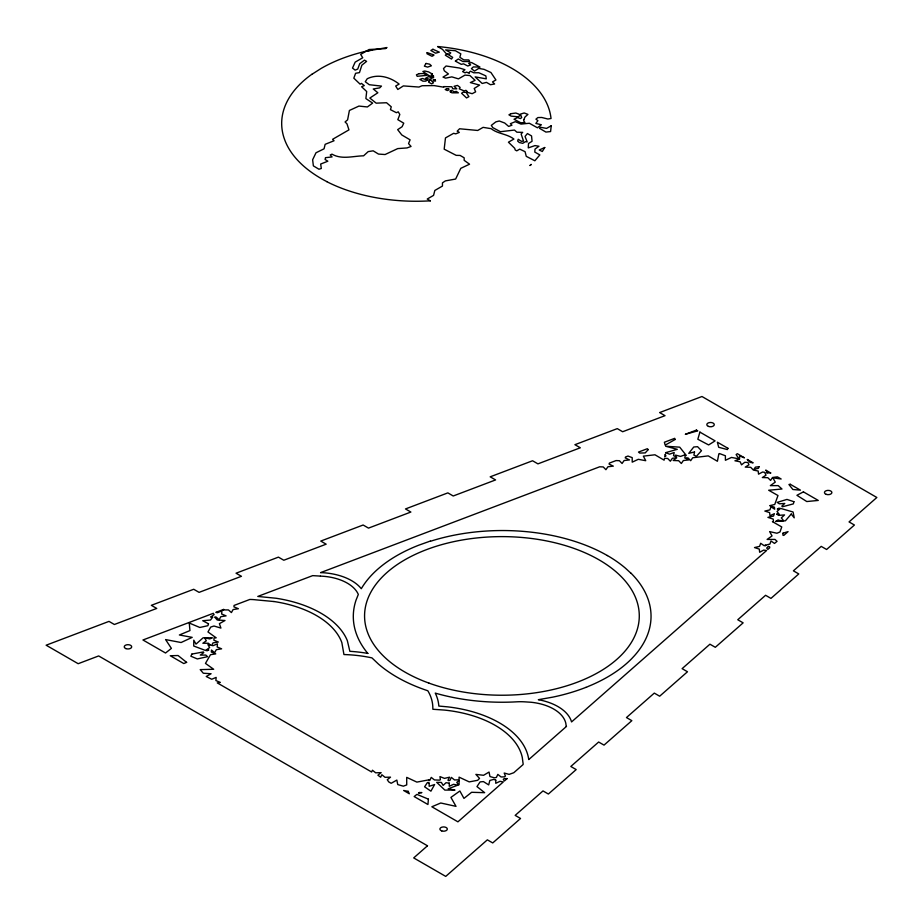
<?xml version="1.0" encoding="UTF-8"?>
<svg xmlns="http://www.w3.org/2000/svg" width="923" height="923" viewBox="0 0 923 923"><rect width="100%" height="100%" fill="white"/><g stroke="black" fill="none" stroke-linecap="round" stroke-linejoin="round"><path stroke-width="1.38" d="M529.998 165.54L531.244 164.386L530.16 165.39M450.712 91.539L450.17 91.931L452.005 92.831L458.362 92.831L456.285 91.365L454.278 91.873L451.543 90.292L450.136 91.112L450.782 91.492M311.928 74.313L321.181 68.406A134.446 77.624 0 0 1 366.073 51.227L371.992 49.98M586.059 687.323L586.497 687.139A5.284 3.057 0 0 0 588.17 686.447A148.072 85.493 0 0 0 631.782 658.572L634.482 655.665A148.961 86.001 0 0 0 631.09 573.264M585.955 687.37L585.736 687.45A148.661 85.827 0 0 1 552.75 697.142L538.34 699.692A48.504 28.002 0 0 1 571.556 721.936L766.575 550.535L763.679 550.108L759.652 552.266L759.294 549.104L754.506 547.558L759.606 546.381L760.667 543.278L764.175 545.712L765.825 545.597L764.832 545.274L769.92 544.097L770.993 540.993L774.501 543.428L777.062 541.316L774.951 539.424L767.117 539.424L772.043 535.917L769.632 531.613L776.935 533.24L779.993 531.96L781.758 526.941L772.436 521.657L773.486 521.587L773.197 519.072L767.924 517.376L773.532 516.084L774.362 513.673L769.978 515.772L769.62 512.611L764.832 511.065L769.92 509.888L770.993 506.785L774.662 509.208L774.432 507.212L769.655 505.666L774.743 504.489L777.985 495.524L768.674 490.24L781.977 489.005L778.181 485.625L770.347 485.625L775.274 482.106L772.863 477.814L781.158 479.014L777.42 476.856L772.528 477.468L770.578 480.433L767.821 477.699L762.34 477.549L765.998 475.183L764.648 472.322L762.56 472.022L758.533 474.168L758.175 471.018L753.387 470.084L750.711 467.315L745.242 467.107L748.957 464.788L747.918 462.423L744.769 462.308L741.515 464.846L740.142 461.788L734.939 460.785L739.565 459.077L739.623 455.916L744.446 457.82L737.292 453.689L736.127 454.612L738.931 458.835L731.489 457.439L725.397 460.289L725.397 455.766L719.548 453.574L718.879 453.77L717.402 461.258L708.253 455.881L692.723 457.75L690.681 460.692L688.016 457.923L684.554 457.796L688.743 459.919L683.366 460.531L681.336 463.473L678.659 460.704L673.19 460.496L676.732 457.785L672.382 458.281L670.352 461.212L667.675 458.454L664.479 458.339L664.122 460.162L654.972 454.785L643.354 456.147L645.742 460.704L638.289 459.308L632.209 462.158L632.209 457.635L627.986 456.054L625.459 457.012L625.275 457.889L629.486 459.919L624.11 460.531L622.079 463.473L619.402 460.704L616.045 460.577L609.318 463.127L609.111 464.107L613.322 466.138L607.957 466.75L605.915 469.692L603.238 466.934L599.662 466.796L320.558 572.641M366.096 51.261L386.979 47.523L385.41 48.619L369.062 49.519L360.685 54.388L362.727 57.768L355.17 62.129L352.505 68.06L355.124 70.125L357.732 69.075L359.716 63.71L364.47 60.145L366.604 61.38L361.874 65.152L359.462 72.629L355.609 73.275L353.832 78.178L360.12 84.166L361.458 83.393L364.297 85.585L361.608 86.762L366.696 91.527L365.877 98.576L372.638 103.099L367.4 106.953L358.932 106.076L349.402 110.46L347.602 119.852L345.075 121.963L346.448 123.313A36.332 20.975 0 0 0 346.967 123.797L348.952 129.866L332.603 139.304L334.045 140.757L325.15 144.323L324.054 148.811L316.001 152.768L312.632 159.771L313.37 165.875L318.931 169.221L321.308 168.482L320.673 164.052L327.861 161.202L325.115 159.529L325.473 157.683L332.095 156.922L330.226 154.983L331.968 154.153C341.845 159.841 352.99 156.033 363.604 155.814L368.196 151.603L373.18 150.818L378.476 154.072L385.076 154.533L397.744 148.591L407.008 147.934L411.058 146.445L408.531 143.584L410.1 139.846L401.793 134.954L397.663 129.647L402.105 126.716L403.755 123.186L397.825 119.667L399.821 114.498L398.24 111.833L396.405 112.71L390.452 109.652L391.26 106.814L386.575 102.741L376.169 103.157L369.846 98.046L377.853 92.762L373.261 89L379.688 87.87L381.464 86.104L369.292 84.72L365.277 81.743L367.239 78.732C378.003 73.54 390.106 76.978 399.14 84.085L395.679 86.047L397.825 89.473L403.374 85.908L418.961 87.05L422.099 85.724L434.075 85.585L443.744 87.189L443.663 86.612L451.843 86.75L452.801 88.804L456.77 88.827L454.058 86.3L457.496 85.412L460.104 87.408L459.262 88.85L464.131 90.915L465.988 90.316L467.246 91.527L465.677 92.427L463.058 92.15L461.604 93.258L466.519 97.93L468.907 96.661L466.611 93.142L467.488 92.369L472.161 93.696L475.645 91.85L474.203 88.47L479.591 85.089L470.349 82.574L475.091 80.359L469.911 75.524L464.961 75.121L458.466 78.87L451.832 76.874L445.578 78.155L443.005 77.082L448.416 73.955L444.344 70.829L443.513 68.567L446.051 65.995L459.516 68.025L464.973 69.71L462.585 71.567L465.007 72.836L466.588 72.109L469.346 73.321L469.288 72.202L470.534 71.209L473.776 72.79L478.806 72.732L485.856 75.882L486.271 78.847L475.149 76.886L482.175 83.474L486.479 82.389L490.505 84.72L494.636 83.993L492.513 81.916L495.916 79.955L490.921 72.502L484.044 69.34L478.725 68.394L474.526 71.083L471.411 68.66L473.314 66.918L479.995 67.102L471.584 62.533L468.653 63.306L470.638 64.91L467.776 66.006L463.484 63.814L461.292 64.356L455.258 61.068L456.25 60.422A46.519 26.859 0 0 0 457.37 59.66L458.316 58.991L462.861 61.518L469.784 61.576L468.803 59.926L463.808 59.88L459.85 57.307L460.808 53.834L455.42 50.73L445.601 49.9L450.747 52.876L449.709 54.03L447.147 53.972L452.674 57.353L451.485 59.049L445.313 55.195L446.582 54.099L442.463 49.346L437.629 46.6M320.223 576.09L312.678 575.629L257.782 596.443L276.196 598.266A99.349 57.364 0 0 1 347.336 640.654L349.863 651.315A97.734 56.43 0 0 1 367.885 653.415M320.466 576.114L323.881 576.321A41.789 24.125 0 0 1 358.32 594.435L356.059 600.088A148.245 85.585 0 0 0 367.804 653.426M273.946 601.531L256.132 599.869A31.301 18.068 0 0 0 249.81 599.465L234.061 605.442L233.946 606.873L238.388 608.73L233.104 609.561L231.419 612.572L228.419 609.918L222.939 609.941L223.758 609.353L215.82 612.364L217.505 612.734L221.924 610.853L221.658 614.014L226.1 615.872L220.816 616.702L219.143 619.714L216.144 617.072L214.701 617.072L217.205 619.991L224.993 620.51L219.397 623.671L220.943 628.101L213.998 626.013L210.709 627.075L207.963 631.955L216.167 637.816L214.078 637.805L213.882 640.193L218.324 642.039L213.04 642.87L211.632 645.385L213.028 645.696L217.447 643.827L217.182 646.988L221.624 648.834L216.34 649.665L214.655 652.676L211.482 650.034L211.321 652.03L215.763 653.876L210.479 654.707L205.471 663.406L213.674 669.267L200.222 669.625L203.314 673.225L211.09 673.744L206.21 676.501L211.736 679.259L216.155 677.39L215.89 680.551L220.343 682.409L217.274 682.893L371.623 771.997L372.454 770.232L375.661 772.805L381.141 772.643L377.899 775.205L380.668 777.224L381.845 774.743L385.041 777.304L390.521 777.154L387.279 779.704L388.698 781.862L391.167 783.292L396.844 780.073L397.744 784.573L403.339 786.177L406.72 784.908L406.708 777.362L416.861 782.104L429.276 779.773L428.687 780.639L429.806 780.431L431.249 777.385L434.456 779.947L439.498 780.131L440.375 779.75L439.959 776.589L444.471 778.389L449.547 777.189L447.967 780.223L448.636 780.673L449.905 780.443L451.347 777.385L454.554 779.958L459.089 779.82L459.077 777.143L469.23 781.885L477.664 780.304L479.522 778.401L475.887 774.397L483.571 775.285L489.052 772.055L489.951 776.543L494.37 777.812L496.401 777.443L497.832 774.385L501.039 776.958L504.189 776.866L505.458 776.093L504.166 773.024L509.115 774.385L513.788 772.724L523.099 764.544A15.426 8.907 0 0 0 522.96 762.675L522.291 757.483A95.173 54.953 0 0 0 444.551 710.087L432.864 709.268L432.829 707.676A91.654 52.911 0 0 0 427.822 690.762A147.899 85.389 0 0 1 397.063 677.182A149.307 86.197 0 0 1 378.488 664.099L371.934 657.88A92.438 53.372 0 0 0 346.69 654.649L343.944 654.545L341.845 642.604A93.361 53.903 0 0 0 273.946 601.519M204.733 637.805L209.729 638.901L212.302 637.805L203.118 637.805L195.999 644.116L193.772 640.158L193.749 646.031L204.906 650.242L207.167 650.738L208.829 650.034L206.175 650.046L209.613 647.577L207.894 644.566L210.513 645.142L208.356 643.239L202.875 643.25L206.314 640.781L204.618 637.805M430.383 200.856L427.234 199.033L433.579 195.376L434.825 190.461L442.463 186.054L442.452 182.858L445.382 180.896L455.65 179.039L460.773 168.344L469.553 164.19L464.165 160.337L464.165 157.787L460.116 155.445L456.181 155.352L444.182 149.18L445.474 137.919L453.631 133.316L455.697 133.858L459.342 132.393L457.197 131.158L459.585 128.77L477.722 130.466L483.098 127.362L491.14 128.666C497.855 134.02 506.946 133.731 513.903 139.05L508.435 142.2L514.722 148.315L515.196 149.964L516.742 150.853L519.73 149.134L525.072 151.684L526.26 156.345L534.855 160.764L539.84 154.914L534.798 152.087L535.017 149.076L538.951 146.249L535.005 145.592L528.268 147.888L528.51 143.503L532.063 141.288L531.556 135.935L527.425 133.547L525.049 136.442L527.195 141.923L525.591 141.623L522.718 143.33L519.291 142.511L517.676 141.057L518.207 139.258L521.391 141.3L523.526 141.127L521.103 133.927L522.672 132.37L516.903 132.197L514.469 130.062L500.439 131.712L492.744 127.593L491.336 125.366L495.836 121.882L499.251 120.994L504.719 123.024L508.642 126.416L511.965 125.205L510.373 123.705L515.299 121.686L521.022 124.086L529.352 123.255L537.428 127.778L541.351 124.767L535.859 123.428L537.901 120.659L535.94 119.159L537.878 117.567L541.743 117.475L547.881 119.021L551.031 118.502A134.677 77.751 0 0 0 437.64 46.519M630.997 573.298L625.436 568.176A149.711 86.427 0 0 0 607.334 555.508M430.383 200.822A134.793 77.82 0 0 1 326.8 181.669M326.857 181.635A135.958 78.501 0 0 1 311.905 172.613A134.066 77.405 0 0 1 284.18 138.335A135.012 77.947 0 0 1 311.87 74.278M430.603 541.224A148.661 85.827 0 0 1 607.426 555.6M320.869 572.606A47.892 27.655 0 0 1 361.297 588.712A148.222 85.574 0 0 1 418.765 545.193L428.699 541.651A5.238 3.023 0 0 1 430.43 541.074M429.172 783.131L429.16 786.304L434.618 784.538L430.914 791.173L424.603 786.811L427.464 782.485L429.172 783.131M449.27 783.142L449.259 786.304L453.528 784.319L457.866 785.15L448.151 788.796L455.004 790.076L444.84 790.088L436.694 782.346L441.344 782.416L443.144 785.404L446.028 782.704L449.27 783.142M495.766 780.143L495.743 783.304L500.024 781.32L503.3 781.943L457.923 821.828L431.837 806.771L440.756 802.998L456.008 806.356L450.92 797.403L459.873 790.988L463.957 798.395L471.618 792.292L484.656 792.684L476.972 786.592L480.075 781.908L483.398 781.585L488.694 784.908L489.836 780.443L493.793 779.393L495.766 780.143M551.239 125.736L550.593 131.551L545.92 132.081L539.447 128.274L540.382 127.247L546.566 128.401L551.239 125.736M428.399 799.156L427.937 804.51L414.162 796.561L416.919 794.368L428.399 799.156M783.039 533.148L782.866 535.098L783.731 535.455L788.069 531.636L783.039 533.148M523.918 119.575L523.756 120.948L524.979 122.574L520.826 122.782L514.007 119.252L517.595 117.533L520.399 118.594L521.726 117.59L520.457 114.106L524.195 112.964L527.944 114.406L524.945 117.059L523.918 119.575M427.164 52.611L427.003 53.742L431.987 56.28L432.691 55.922A30.632 17.687 0 0 0 433.302 55.611L434.018 55.045A14.872 8.584 0 0 0 433.591 54.861L427.164 52.611M665.264 454.393L664.814 456.62L665.921 455.927L665.264 454.393M665.598 452.674L669.556 454.185L674.194 452.489L673.548 455.639L676.397 457.012L675.567 455.108L680.539 456.435L685.178 454.751L684.866 456.262L686.262 455.397L679.709 447.159L665.633 446.247L677.286 449.316L665.598 452.674M694.534 451.97L693.888 455.108L696.415 456.32L701.492 450.689L697.557 446.674L693.75 447.009L688.766 453.355L694.534 451.97M793.918 501.697L793.353 503.9L782.358 506.773L781.839 506.127L784.758 503.45L779.312 503.82L777.212 502.366L786.961 499.424L793.918 501.697M699.899 432.102L697.834 439.244L708.633 444.944L715.094 440.882L699.899 432.102M208.483 623.775L207.917 625.69L199.818 627.478L189.261 623.048L189.942 630.571L179.374 634.989L192.203 637.355L181.093 642.523L165.586 639.581L171.39 648.384L165.529 653.011L142.961 639.985L213.34 613.299L214.09 614.614L210.652 617.083L212.821 617.072L210.467 620.048L202.714 620.717L208.483 623.775M428.964 80.947L428.584 82.124L431.618 83.866L433.475 82.793L430.683 79.955L428.964 80.947M759.018 466.726L758.475 468.296L753.883 469.357L755.418 467.142L759.018 466.726M727.947 448.301L727.359 449.57L718.694 447.286L717.379 442.198L727.947 448.301M191.88 654.072L190.865 656.218L197.326 658.93L207.594 656.668L205.794 655.076L200.314 655.088L203.752 652.619L203.36 651.938L191.88 654.072M544.743 147.507L542.309 151.487L539.24 149.988L544.743 147.507M425.999 63.445L424.372 66.156L427.591 67.114L431.387 65.81L429.68 64.195L425.999 63.445M747.353 459.504L750.087 462.377L753.145 462.85L747.353 459.504M791.23 514.053L785.404 520.803L783.754 520.907L781.331 517.884L784.55 514.93L778.562 515.346L776.624 514.007L779.312 514.399L777.016 511.527L779.947 508.85L777.316 509.023L778.816 508.215L781.158 508.561L793.088 512L794.218 517.838L791.23 514.053M648.211 449.605L645.246 452.893L639.708 453.066L638.474 452.074L647.346 448.716L648.211 449.605M768.421 546.439L766.701 548.02L767.832 549.427L769.724 547.766L769.62 546.82L768.421 546.439M427.487 845.791L413.7 857.917L445.728 876.4L487.356 839.838L492.732 842.941L520.549 818.482L515.172 815.378L543.001 790.93L548.377 794.034L576.194 769.574L570.818 766.471L598.646 742.023L604.023 745.115L631.84 720.667L626.463 717.563L654.292 693.104L659.668 696.207L687.485 671.759L682.109 668.656L709.937 644.196L715.313 647.3L743.13 622.852L737.754 619.748L765.582 595.289L770.959 598.392L798.776 573.933L793.399 570.829L821.228 546.381L826.604 549.485L854.421 525.025L849.045 521.922L876.85 497.485L701.965 396.509L659.633 412.569L665.01 415.673L622.656 431.733L617.279 428.63L574.925 444.69L580.302 447.793L537.936 463.865L532.559 460.762L490.205 476.822L495.582 479.925L453.228 495.986L447.851 492.882L405.497 508.942L410.862 512.046L368.508 528.118L363.131 525.014L320.777 541.074L326.154 544.178L283.799 560.238L278.423 557.134L236.057 573.206L241.434 576.298L199.08 592.37L193.703 589.266L151.349 605.326L156.725 608.43L114.371 624.49L108.995 621.387L46.15 645.212L78.178 663.706L98.657 655.941L427.487 845.791M507.062 778.631L504.362 781.008L503.277 779.358L504.339 778.516L507.062 778.631M566.457 726.436L528.741 759.583A101.242 58.449 0 0 0 447.782 706.868L438.829 706.06A97.653 56.372 0 0 0 435.275 693.115A149.307 86.208 0 0 0 517.065 701.803A38.27 22.094 0 0 1 524.426 701.826L531.163 702.265A42.458 24.506 0 0 1 565.834 723.413L566.145 725.732A3.092 1.777 0 0 0 566.457 726.424M419.25 792.511L418.488 793.122L421.869 792.592L419.25 792.511M459.089 780.535L456.781 782.358L458.477 784.919L459.089 784.688L459.089 780.535M432.933 49.277L430.868 50.477L435.564 53.188L439.313 52.15L432.933 49.277M432.414 74.094L431.283 74.74L432.114 75.225L430.153 76.355L422.896 71.486L424.811 71.013L428.676 71.936L432.414 74.094M428.78 76.459L425.63 78.27L430.095 79.401L431.987 78.305L428.78 76.459M433.406 75.628L431.156 76.932L433.602 77.786L433.406 75.628M427.476 80.093L425.618 81.166L422.907 81.166L419.861 79.401L422.411 78.49L427.476 80.093M510.881 113.702L508.919 114.844L511.134 116.113L517.803 116.794L520.041 115.698L519.003 114.175L515.842 113.033L510.881 113.702M675.117 439.498L665.148 445.163L664.387 442.244L674.701 438.333L675.117 439.498M778.02 520.18L775.655 521.449L783.212 520.941L778.02 520.18M803.414 491.867L796.918 495.305L806.783 501.535L818.263 500.439L803.414 491.867M446.674 88.77L445.174 89.508L447.332 90.558L448.936 89.877L448.682 88.643L446.674 88.77M419.157 73.644L416.423 74.809L417.196 76.297L426.876 75.351L423.726 73.54L419.157 73.644M186.619 662.368L183.792 663.556L170.27 655.745L178.058 655.526L186.619 662.368M696.427 430.095L685.327 434.306L697.753 430.856L696.427 430.095M770.693 472.98L766.263 472.564L767.867 472.795L765.709 470.095L770.693 472.98M790.273 484.287L788.923 484.494L792.869 489.502L800.437 490.148L790.273 484.287M434.998 79.701L433.222 79.713L433.429 80.947L435.552 81.062L434.998 79.701M408.197 791.334L403.628 790.48L409.327 793.768L408.197 791.334M428.953 683.112A137.365 79.309 0 0 0 639.189 618.814A137.365 79.309 0 0 0 437.629 545.839A137.365 79.309 0 0 0 428.953 683.112M441.748 830.919A3.727 2.146 0 0 0 447.332 829.062A3.727 2.146 0 0 0 441.748 827.204A3.727 2.146 0 0 0 441.748 830.919M125.886 648.604A3.727 2.146 0 0 0 131.689 646.977A3.727 2.146 0 0 0 126.347 644.889A3.727 2.146 0 0 0 125.886 648.604M826.304 494.382A3.727 2.146 0 0 0 831.888 492.524A3.727 2.146 0 0 0 826.304 490.667A3.727 2.146 0 0 0 826.304 494.382M708.46 426.403A3.727 2.146 0 0 0 714.264 424.776A3.727 2.146 0 0 0 708.922 422.688A3.727 2.146 0 0 0 708.46 426.403"/></g></svg>
